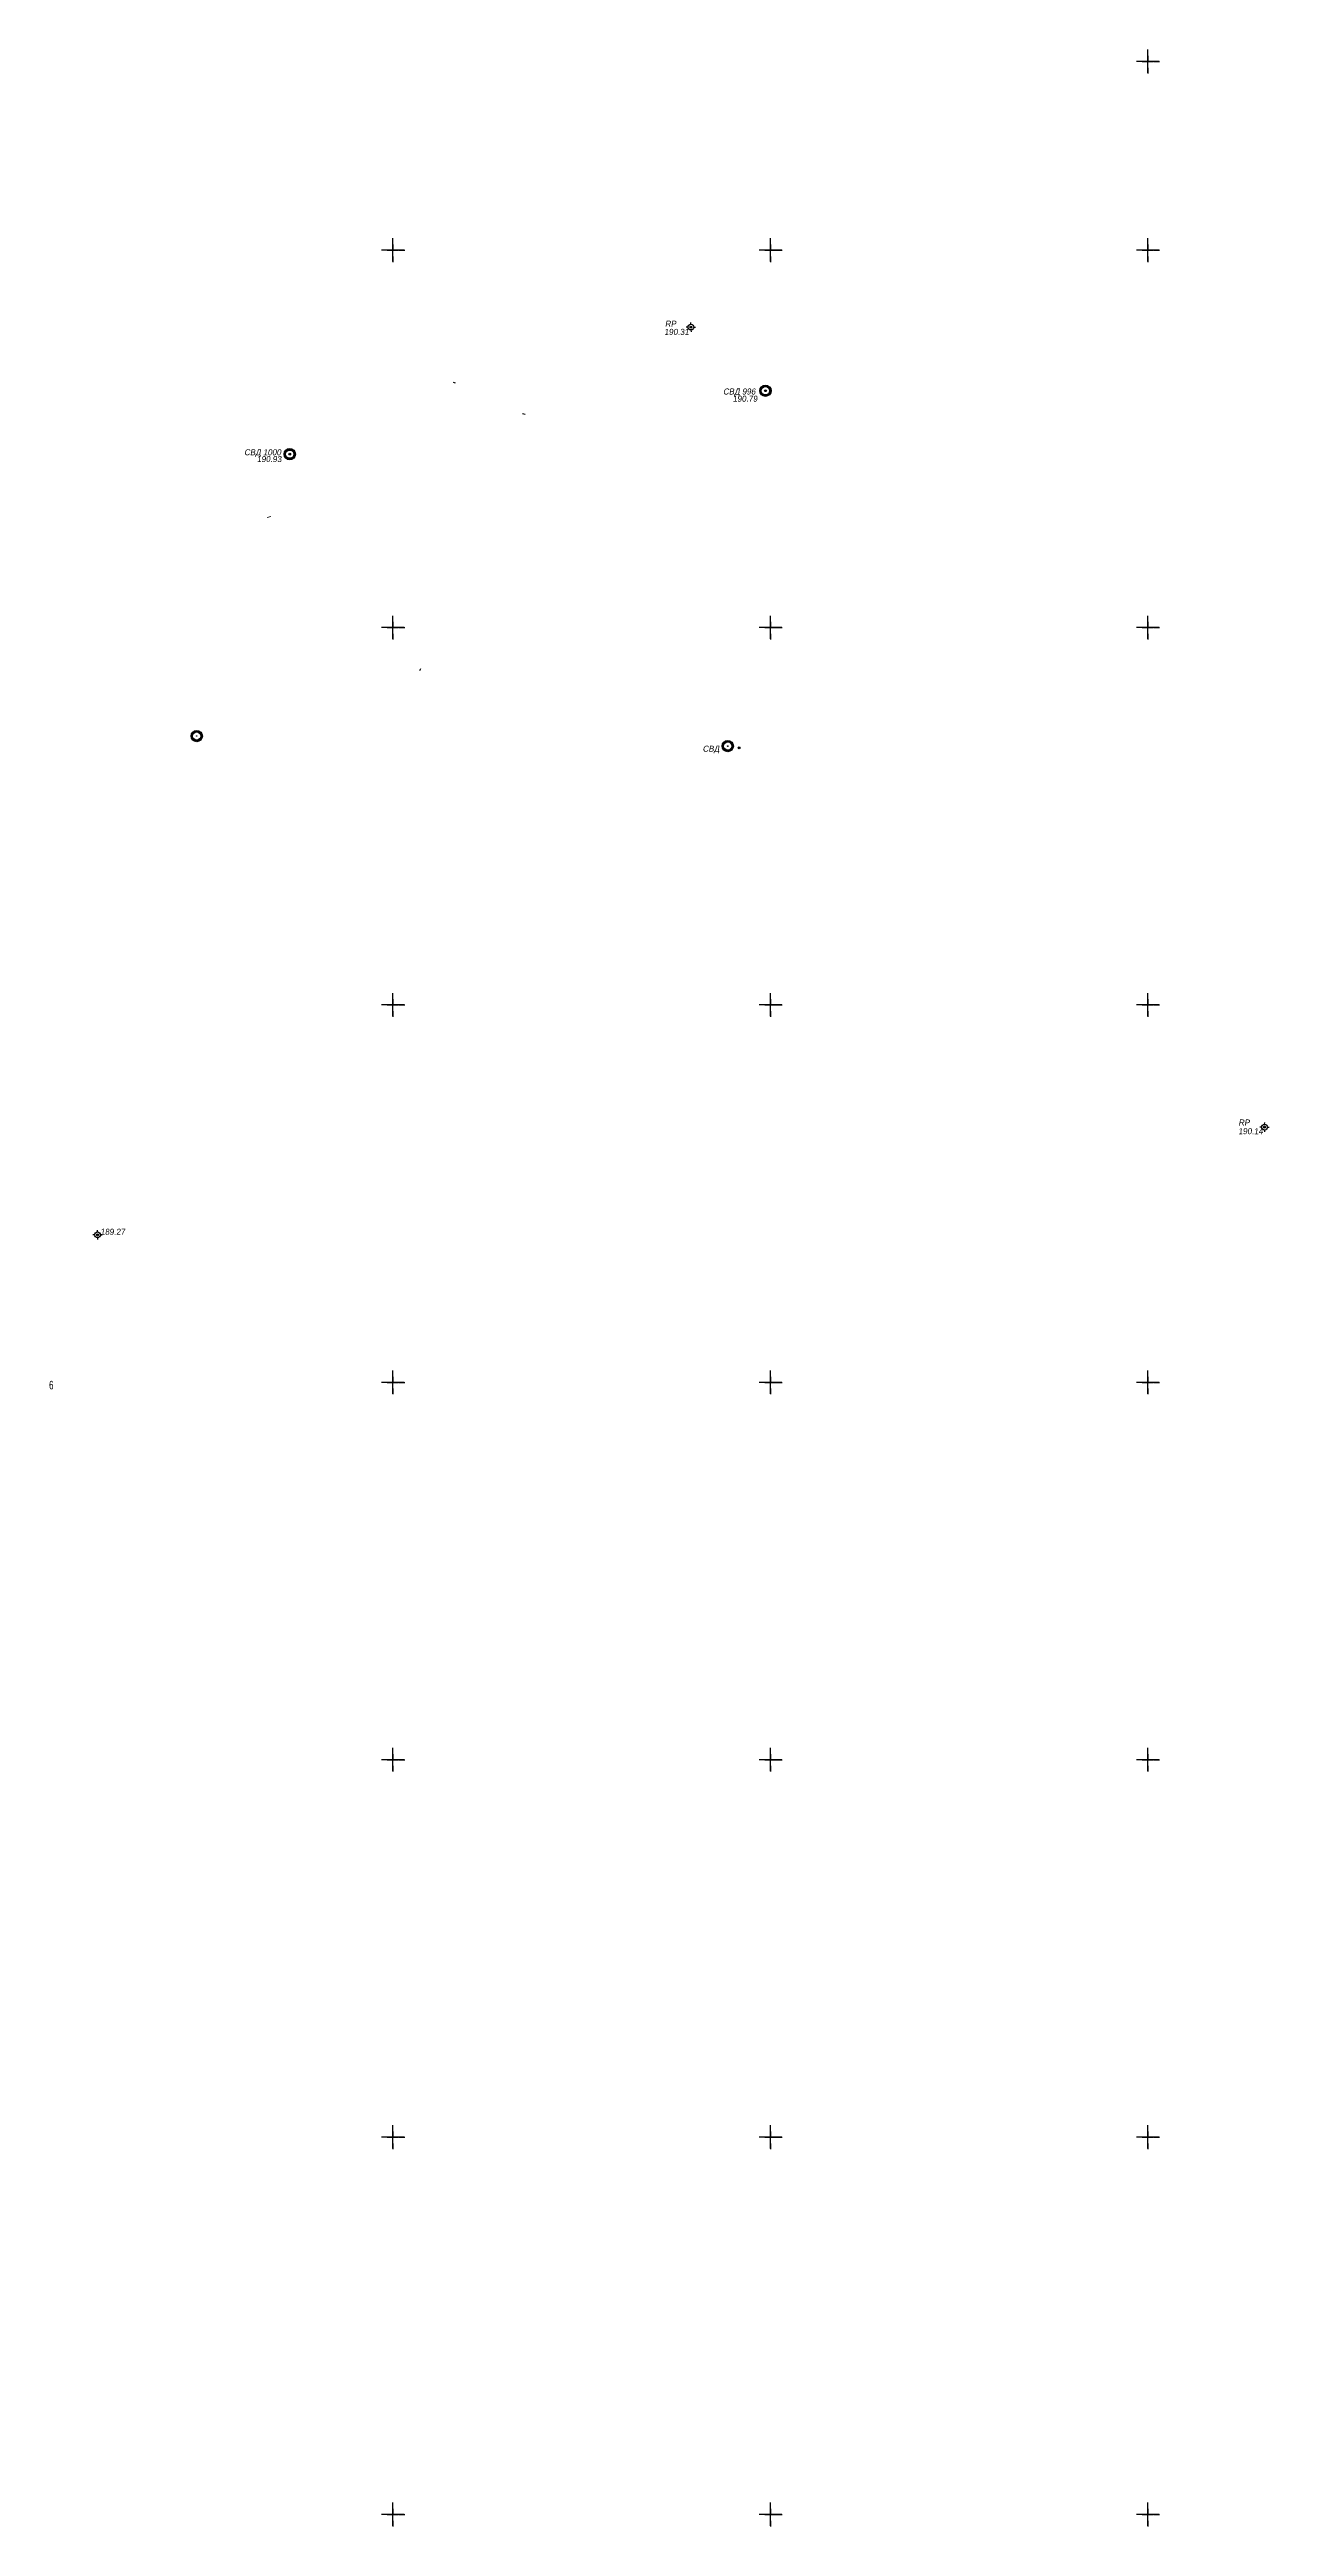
# Model space of a CAD drawing. Header units: millimetres. Extents: x 3232994 to 6468300, y 5635141 to 11269398.
# Drawn here: x 3234018 to 3234664, y 5635194 to 5636506 of the extents above; entities that cross this region are included whole.
import ezdxf
from ezdxf.enums import TextEntityAlignment as Align

# ---------------------------------------------------------------- set-up
doc = ezdxf.new("R2010")
doc.units = ezdxf.units.MM
doc.header["$LTSCALE"] = 2
doc.header["$PDMODE"] = 32
doc.header["$PDSIZE"] = 0.3
doc.linetypes.add('DASHED2', pattern=[9.525, 6.35, -3.175])
for name, color, linetype in [('POINT_OBJ', 7, 'Continuous'), ('ВЫСОТЫ', 7, 'Continuous'), ('ИМЕНА', 7, 'Continuous'), ('кресты', 7, 'Continuous'), ('ПИКЕТЫ', 7, 'Continuous'), ('ПРОМЫШЛЕННЫЕ', 7, 'Continuous'), ('ПУНКТЫ', 7, 'Continuous'), ('РЕЛЬЕФ', 7, 'Continuous'), ('ТОКА_СТ', 1, 'Continuous')]:
    doc.layers.add(name, color=color, linetype=linetype)
doc.styles.add('grad', font='grad.shx')
doc.styles.add('universw', font='universw.shx', dxfattribs={"oblique": 10})
doc.styles.add('user', font='symeteo.shx', dxfattribs={"height": 2.5})

# ---------------------------------------------------------------- blocks, each defined once
blk = doc.blocks.new('piket')
at = {"layer": 'ПИКЕТЫ', "linetype": 'Continuous'}
h = blk.add_hatch(color=7, dxfattribs=at)
edge = h.paths.add_edge_path()
edge.add_arc((0, 0), 0.3, 0, 360)
at = {"layer": 'ПИКЕТЫ', "color": 7, "linetype": 'Continuous'}
blk.add_circle((0, 0), 0.3, dxfattribs=at)
at = {"layer": 'ВЫСОТЫ', "style": 'universw', "oblique": 6}
blk.add_attdef('H', (1.88, -0.23), '', height=2, dxfattribs=at)
at = {"layer": 'ИМЕНА', "style": 'universw', "oblique": 10}
blk.add_attdef('NAME', text='', height=2, dxfattribs=at).set_placement((0, 2.37), align=Align.CENTER)
at = {"layer": 'ТОКА_СТ', "style": 'universw', "oblique": 6, "flags": 1}
blk.add_attdef('POINT', text='', height=2, dxfattribs=at).set_placement((0, -2.79), align=Align.CENTER)
blk = doc.blocks.new('89_1')
h = blk.add_hatch(color=256)
h.paths.add_polyline_path([(-1.5, 0, 1), (1.5, 0, 1)])
h.paths.add_polyline_path([(1.1, 0, -1), (-1.1, 0, -1)], flags=16)
h.paths.add_polyline_path([(0.06, 0, -1), (-0.06, 0, -1)], flags=0)
for radius in [1.5, 1.1, 0.0622]:
    blk.add_circle((0, 0), radius)
at = {"color": 7, "linetype": 'Continuous', "style": 'user', "flags": 8}
blk.add_attdef('ddddd', (2.53, -1.14), '', height=2.5, dxfattribs=at)
at = {"color": 7, "linetype": 'Continuous', "style": 'grad', "oblique": 10, "width": 0.7}
for tag, p in [('P37', (6.48, 0.16)), ('P4', (6.45, -2.94))]:
    blk.add_attdef(tag, text='', height=2.5, dxfattribs=at).set_placement(p, align=Align.CENTER)
blk = doc.blocks.new('5_1')
at = {"linetype": 'Continuous'}
h = blk.add_hatch(color=7, dxfattribs=at)
edge = h.paths.add_edge_path()
edge.add_arc((0, 0), 0.0588, 0, 360)
at = {"color": 7, "linetype": 'Continuous'}
for p, q in [((-0.75, 0), (-1.25, 0)), ((0, 0.75), (0, 1.25)), ((0.75, 0), (1.25, 0)), ((0, -0.75), (0, -1.25))]:
    blk.add_line(p, q, dxfattribs=at)
for radius in [0.75, 0.0588]:
    blk.add_circle((0, 0), radius, dxfattribs=at)
at = {"color": 7, "linetype": 'Continuous', "style": 'grad', "oblique": 10, "width": 0.7}
blk.add_attdef('P37', text='', height=2.5, dxfattribs=at).set_placement((-2, 0), align=Align.MIDDLE_RIGHT)
at = {"color": 7, "linetype": 'Continuous', "style": 'user', "flags": 8}
blk.add_attdef('ddddd', text='', height=2.5, dxfattribs=at).set_placement((2, 0), align=Align.MIDDLE_LEFT)
at = {"color": 7, "linetype": 'Continuous', "style": 'grad', "oblique": 10, "width": 0.7}
blk.add_attdef('P4', (2, 0.7), '', height=2.5, dxfattribs=at)
blk.add_attdef('P69', text='', height=2.5, dxfattribs=at).set_placement((2, -0.7), align=Align.TOP_LEFT)

msp = doc.modelspace()

# ---------------------------------------------------------------- linework, layer by layer
at = {"layer": 'POINT_OBJ', "color": 7, "linetype": 'Continuous'}
for p in [(3234357.9, 5636359.2, 190.3), (3234397.4, 5636325.5, 190.8), (3234145.3, 5636291.9, 190.9), (3234377.4, 5636137.2, 190.4), (3234661.9, 5635935.2, 190.1)]:
    msp.add_point(p, dxfattribs=at)
at = {"layer": 'кресты'}
for p, q in [((3234600, 5636500), (3234594, 5636500)), ((3234600, 5636500.3), (3234600, 5636506.3)), ((3234606, 5636500), (3234600, 5636500)), ((3234600, 5636494), (3234600, 5636500)), ((3234200, 5636400.3), (3234200, 5636406.3)), ((3234400, 5636400.3), (3234400, 5636406.3)), ((3234600, 5636400.3), (3234600, 5636406.3)), ((3234200, 5636400), (3234194, 5636400)), ((3234206, 5636400), (3234200, 5636400)), ((3234200, 5636394), (3234200, 5636400)), ((3234400, 5636400), (3234394, 5636400)), ((3234406, 5636400), (3234400, 5636400)), ((3234400, 5636394), (3234400, 5636400)), ((3234600, 5636400), (3234594, 5636400)), ((3234606, 5636400), (3234600, 5636400)), ((3234600, 5636394), (3234600, 5636400)), ((3234200, 5636200), (3234194, 5636200)), ((3234200, 5636200.3), (3234200, 5636206.3)), ((3234206, 5636200), (3234200, 5636200)), ((3234200, 5636194), (3234200, 5636200)), ((3234400, 5636200), (3234394, 5636200)), ((3234400, 5636200.3), (3234400, 5636206.3)), ((3234406, 5636200), (3234400, 5636200)), ((3234400, 5636194), (3234400, 5636200)), ((3234600, 5636200), (3234594, 5636200)), ((3234600, 5636200.3), (3234600, 5636206.3)), ((3234606, 5636200), (3234600, 5636200)), ((3234600, 5636194), (3234600, 5636200)), ((3234200, 5636000), (3234194, 5636000)), ((3234200, 5636000.3), (3234200, 5636006.3)), ((3234206, 5636000), (3234200, 5636000)), ((3234200, 5635994), (3234200, 5636000)), ((3234400, 5636000), (3234394, 5636000)), ((3234400, 5636000.3), (3234400, 5636006.3)), ((3234406, 5636000), (3234400, 5636000)), ((3234400, 5635994), (3234400, 5636000)), ((3234600, 5636000), (3234594, 5636000)), ((3234600, 5636000.3), (3234600, 5636006.3)), ((3234606, 5636000), (3234600, 5636000)), ((3234600, 5635994), (3234600, 5636000)), ((3234200, 5635800.3), (3234200, 5635806.3)), ((3234400, 5635800.3), (3234400, 5635806.3)), ((3234600, 5635800.3), (3234600, 5635806.3)), ((3234200, 5635800), (3234194, 5635800)), ((3234206, 5635800), (3234200, 5635800)), ((3234200, 5635794), (3234200, 5635800)), ((3234400, 5635800), (3234394, 5635800)), ((3234406, 5635800), (3234400, 5635800)), ((3234400, 5635794), (3234400, 5635800)), ((3234600, 5635800), (3234594, 5635800)), ((3234606, 5635800), (3234600, 5635800)), ((3234600, 5635794), (3234600, 5635800)), ((3234200, 5635600.3), (3234200, 5635606.3)), ((3234400, 5635600.3), (3234400, 5635606.3)), ((3234600, 5635600.3), (3234600, 5635606.3)), ((3234200, 5635600), (3234194, 5635600)), ((3234206, 5635600), (3234200, 5635600)), ((3234200, 5635594), (3234200, 5635600)), ((3234400, 5635600), (3234394, 5635600)), ((3234406, 5635600), (3234400, 5635600)), ((3234400, 5635594), (3234400, 5635600)), ((3234600, 5635600), (3234594, 5635600)), ((3234606, 5635600), (3234600, 5635600)), ((3234600, 5635594), (3234600, 5635600)), ((3234200, 5635400), (3234194, 5635400)), ((3234200, 5635400.3), (3234200, 5635406.3)), ((3234206, 5635400), (3234200, 5635400)), ((3234200, 5635394), (3234200, 5635400)), ((3234400, 5635400), (3234394, 5635400)), ((3234400, 5635400.3), (3234400, 5635406.3)), ((3234406, 5635400), (3234400, 5635400)), ((3234400, 5635394), (3234400, 5635400)), ((3234600, 5635400), (3234594, 5635400)), ((3234600, 5635400.3), (3234600, 5635406.3)), ((3234606, 5635400), (3234600, 5635400)), ((3234600, 5635394), (3234600, 5635400)), ((3234200, 5635200), (3234194, 5635200)), ((3234200, 5635200.3), (3234200, 5635206.3)), ((3234206, 5635200), (3234200, 5635200)), ((3234200, 5635194), (3234200, 5635200)), ((3234400, 5635200), (3234394, 5635200)), ((3234400, 5635200.3), (3234400, 5635206.3)), ((3234406, 5635200), (3234400, 5635200)), ((3234400, 5635194), (3234400, 5635200)), ((3234600, 5635200), (3234594, 5635200)), ((3234600, 5635200.3), (3234600, 5635206.3)), ((3234606, 5635200), (3234600, 5635200)), ((3234600, 5635194), (3234600, 5635200))]:
    msp.add_line(p, q, dxfattribs=at)
at = {"layer": 'кресты', "color": 7, "linetype": 'Continuous'}
for p, q in [((3234597, 5636500), (3234603, 5636500)), ((3234597, 5636500), (3234600, 5636500)), ((3234600, 5636497), (3234600, 5636503)), ((3234600, 5636503), (3234600, 5636500)), ((3234603.3, 5636500), (3234606.3, 5636500)), ((3234600, 5636496.7), (3234600, 5636493.7)), ((3234197, 5636400), (3234203, 5636400)), ((3234197, 5636400), (3234203, 5636400)), ((3234197, 5636400), (3234200, 5636400)), ((3234200, 5636397), (3234200, 5636403)), ((3234200, 5636397), (3234200, 5636403)), ((3234200, 5636403), (3234200, 5636400)), ((3234200, 5636396.7), (3234200, 5636393.7)), ((3234203.3, 5636400), (3234206.3, 5636400)), ((3234397, 5636400), (3234403, 5636400)), ((3234397, 5636400), (3234403, 5636400)), ((3234397, 5636400), (3234400, 5636400)), ((3234400, 5636397), (3234400, 5636403)), ((3234400, 5636397), (3234400, 5636403)), ((3234400, 5636403), (3234400, 5636400)), ((3234400, 5636396.7), (3234400, 5636393.7)), ((3234403.3, 5636400), (3234406.3, 5636400)), ((3234597, 5636400), (3234603, 5636400)), ((3234597, 5636400), (3234600, 5636400)), ((3234600, 5636397), (3234600, 5636403)), ((3234600, 5636403), (3234600, 5636400)), ((3234600, 5636396.7), (3234600, 5636393.7)), ((3234603.3, 5636400), (3234606.3, 5636400)), ((3234197, 5636200), (3234203, 5636200)), ((3234197, 5636200), (3234203, 5636200)), ((3234197, 5636200), (3234200, 5636200)), ((3234200, 5636197), (3234200, 5636203)), ((3234200, 5636197), (3234200, 5636203)), ((3234200, 5636203), (3234200, 5636200)), ((3234200, 5636196.7), (3234200, 5636193.7)), ((3234203.3, 5636200), (3234206.3, 5636200)), ((3234397, 5636200), (3234403, 5636200)), ((3234397, 5636200), (3234403, 5636200)), ((3234397, 5636200), (3234400, 5636200)), ((3234400, 5636197), (3234400, 5636203)), ((3234400, 5636197), (3234400, 5636203)), ((3234400, 5636203), (3234400, 5636200)), ((3234400, 5636196.7), (3234400, 5636193.7)), ((3234403.3, 5636200), (3234406.3, 5636200)), ((3234597, 5636200), (3234603, 5636200)), ((3234597, 5636200), (3234600, 5636200)), ((3234600, 5636197), (3234600, 5636203)), ((3234600, 5636203), (3234600, 5636200)), ((3234600, 5636196.7), (3234600, 5636193.7)), ((3234603.3, 5636200), (3234606.3, 5636200)), ((3234197, 5636000), (3234203, 5636000)), ((3234197, 5636000), (3234203, 5636000)), ((3234197, 5636000), (3234200, 5636000)), ((3234200, 5635997), (3234200, 5636003)), ((3234200, 5635997), (3234200, 5636003)), ((3234200, 5636003), (3234200, 5636000)), ((3234203.3, 5636000), (3234206.3, 5636000)), ((3234397, 5636000), (3234403, 5636000)), ((3234397, 5636000), (3234403, 5636000)), ((3234397, 5636000), (3234400, 5636000)), ((3234400, 5635997), (3234400, 5636003)), ((3234400, 5635997), (3234400, 5636003)), ((3234400, 5636003), (3234400, 5636000)), ((3234403.3, 5636000), (3234406.3, 5636000)), ((3234597, 5636000), (3234603, 5636000)), ((3234597, 5636000), (3234600, 5636000)), ((3234600, 5635997), (3234600, 5636003)), ((3234600, 5636003), (3234600, 5636000)), ((3234603.3, 5636000), (3234606.3, 5636000)), ((3234200, 5635996.7), (3234200, 5635993.7)), ((3234400, 5635996.7), (3234400, 5635993.7)), ((3234600, 5635996.7), (3234600, 5635993.7)), ((3234200, 5635797), (3234200, 5635803)), ((3234200, 5635797), (3234200, 5635803)), ((3234200, 5635803), (3234200, 5635800)), ((3234400, 5635797), (3234400, 5635803)), ((3234400, 5635797), (3234400, 5635803)), ((3234400, 5635803), (3234400, 5635800)), ((3234600, 5635797), (3234600, 5635803)), ((3234600, 5635803), (3234600, 5635800)), ((3234197, 5635800), (3234203, 5635800)), ((3234197, 5635800), (3234203, 5635800)), ((3234197, 5635800), (3234200, 5635800)), ((3234200, 5635796.7), (3234200, 5635793.7)), ((3234203.3, 5635800), (3234206.3, 5635800)), ((3234397, 5635800), (3234403, 5635800)), ((3234397, 5635800), (3234403, 5635800)), ((3234397, 5635800), (3234400, 5635800)), ((3234400, 5635796.7), (3234400, 5635793.7)), ((3234403.3, 5635800), (3234406.3, 5635800)), ((3234597, 5635800), (3234603, 5635800)), ((3234597, 5635800), (3234600, 5635800)), ((3234600, 5635796.7), (3234600, 5635793.7)), ((3234603.3, 5635800), (3234606.3, 5635800)), ((3234197, 5635600), (3234203, 5635600)), ((3234197, 5635600), (3234203, 5635600)), ((3234197, 5635600), (3234200, 5635600)), ((3234200, 5635597), (3234200, 5635603)), ((3234200, 5635597), (3234200, 5635603)), ((3234200, 5635603), (3234200, 5635600)), ((3234200, 5635596.7), (3234200, 5635593.7)), ((3234203.3, 5635600), (3234206.3, 5635600)), ((3234397, 5635600), (3234403, 5635600)), ((3234397, 5635600), (3234403, 5635600)), ((3234397, 5635600), (3234400, 5635600)), ((3234400, 5635597), (3234400, 5635603)), ((3234400, 5635597), (3234400, 5635603)), ((3234400, 5635603), (3234400, 5635600)), ((3234400, 5635596.7), (3234400, 5635593.7)), ((3234403.3, 5635600), (3234406.3, 5635600)), ((3234597, 5635600), (3234603, 5635600)), ((3234597, 5635600), (3234600, 5635600)), ((3234600, 5635597), (3234600, 5635603)), ((3234600, 5635603), (3234600, 5635600)), ((3234600, 5635596.7), (3234600, 5635593.7)), ((3234603.3, 5635600), (3234606.3, 5635600)), ((3234197, 5635400), (3234203, 5635400)), ((3234197, 5635400), (3234203, 5635400)), ((3234197, 5635400), (3234200, 5635400)), ((3234200, 5635397), (3234200, 5635403)), ((3234200, 5635397), (3234200, 5635403)), ((3234200, 5635403), (3234200, 5635400)), ((3234200, 5635396.7), (3234200, 5635393.7)), ((3234203.3, 5635400), (3234206.3, 5635400)), ((3234397, 5635400), (3234403, 5635400)), ((3234397, 5635400), (3234403, 5635400)), ((3234397, 5635400), (3234400, 5635400)), ((3234400, 5635397), (3234400, 5635403)), ((3234400, 5635397), (3234400, 5635403)), ((3234400, 5635403), (3234400, 5635400)), ((3234400, 5635396.7), (3234400, 5635393.7)), ((3234403.3, 5635400), (3234406.3, 5635400)), ((3234597, 5635400), (3234603, 5635400)), ((3234597, 5635400), (3234600, 5635400)), ((3234600, 5635397), (3234600, 5635403)), ((3234600, 5635403), (3234600, 5635400)), ((3234600, 5635396.7), (3234600, 5635393.7)), ((3234603.3, 5635400), (3234606.3, 5635400)), ((3234197, 5635200), (3234203, 5635200)), ((3234197, 5635200), (3234203, 5635200)), ((3234197, 5635200), (3234200, 5635200)), ((3234200, 5635197), (3234200, 5635203)), ((3234200, 5635197), (3234200, 5635203)), ((3234200, 5635203), (3234200, 5635200)), ((3234203.3, 5635200), (3234206.3, 5635200)), ((3234397, 5635200), (3234403, 5635200)), ((3234397, 5635200), (3234403, 5635200)), ((3234397, 5635200), (3234400, 5635200)), ((3234400, 5635197), (3234400, 5635203)), ((3234400, 5635197), (3234400, 5635203)), ((3234400, 5635203), (3234400, 5635200)), ((3234403.3, 5635200), (3234406.3, 5635200)), ((3234597, 5635200), (3234603, 5635200)), ((3234597, 5635200), (3234600, 5635200)), ((3234600, 5635197), (3234600, 5635203)), ((3234600, 5635203), (3234600, 5635200)), ((3234603.3, 5635200), (3234606.3, 5635200)), ((3234200, 5635196.7), (3234200, 5635193.7)), ((3234400, 5635196.7), (3234400, 5635193.7)), ((3234600, 5635196.7), (3234600, 5635193.7))]:
    msp.add_line(p, q, dxfattribs=at)
msp.add_lwpolyline([(3234214.6, 5636178.2), (3234214, 5636177.1)], dxfattribs=at)
at = {"layer": 'кресты', "color": 7, "linetype": 'DASHED2', "lineweight": 20}
msp.add_point((3234043.4, 5635878.3, 189.3), dxfattribs=at)
at = {"layer": 'РЕЛЬЕФ', "color": 34, "linetype": 'Continuous'}
for points in [[(3234233.2, 5636329.5), (3234232.1, 5636329.9)], [(3234268.7, 5636313.5), (3234270, 5636313.1)]]:
    msp.add_lwpolyline(points, dxfattribs=at)
at = {"layer": 'РЕЛЬЕФ', "color": 34, "linetype": 'Continuous', "lineweight": 13}
msp.add_lwpolyline([(3234133.4, 5636258.4), (3234135.2, 5636258.9), (3234135.2, 5636258.9)], dxfattribs=at)

# ---------------------------------------------------------------- block references
at = {"layer": 'ПИКЕТЫ', "color": 4}
ref = msp.add_blockref('piket', (3234357.9, 5636359.2, 190.3), dxfattribs=dict(at, xscale=1.6, yscale=1.6, zscale=1.6))
ref.add_attrib('H', '190.31', (3234343.8, 5636355.1, -114.2), dxfattribs={"layer": 'ВЫСОТЫ', "height": 3.2, "style": 'universw', "oblique": 6})
ref.add_attrib('NAME', 'RP', dxfattribs={"layer": 'ИМЕНА', "height": 3.2, "style": 'universw', "oblique": 10}).set_placement((3234347.1, 5636359.4, 190.3), align=Align.CENTER)
ref = msp.add_blockref('piket', (3234397.4, 5636325.5, 190.8), dxfattribs=dict(at, xscale=1.6, yscale=1.6, zscale=1.6))
ref.add_attrib('H', '190.79', (3234380.1, 5636319.7, -114.5), dxfattribs={"layer": 'ВЫСОТЫ', "height": 3.2, "style": 'universw', "oblique": 6})
ref.add_attrib('NAME', 'СВД 996', dxfattribs={"layer": 'ИМЕНА', "height": 3.2, "style": 'universw', "oblique": 10}).set_placement((3234383.5, 5636323.5, 190.8), align=Align.CENTER)
ref = msp.add_blockref('piket', (3234145.3, 5636291.9, 190.9), dxfattribs=dict(at, xscale=1.6, yscale=1.6, zscale=1.6))
ref.add_attrib('H', '190.93', (3234127.9, 5636287.7, -114.6), dxfattribs={"layer": 'ВЫСОТЫ', "height": 3.2, "style": 'universw', "oblique": 6})
ref.add_attrib('NAME', 'СВД 1000', dxfattribs={"layer": 'ИМЕНА', "height": 3.2, "style": 'universw', "oblique": 10}).set_placement((3234130.9, 5636291.3, 190.9), align=Align.CENTER)
ref = msp.add_blockref('piket', (3234383.4, 5636136.3, 190), dxfattribs=dict(at, xscale=1.6, yscale=1.6, zscale=1.6))
ref.add_attrib('NAME', 'СВД ', dxfattribs={"layer": 'ИМЕНА', "height": 3.2, "style": 'universw', "oblique": 10}).set_placement((3234369.1, 5636134.2, 190), align=Align.CENTER)
ref = msp.add_blockref('piket', (3234661.9, 5635935.2, 190.1), dxfattribs=dict(at, xscale=1.6, yscale=1.6, zscale=1.6))
ref.add_attrib('H', '190.14', (3234648, 5635931.5, -114.1), dxfattribs={"layer": 'ВЫСОТЫ', "height": 3.2, "style": 'universw', "oblique": 6})
ref.add_attrib('NAME', 'RP', dxfattribs={"layer": 'ИМЕНА', "height": 3.2, "style": 'universw', "oblique": 10}).set_placement((3234651, 5635936.1, 190.1), align=Align.CENTER)
ref = msp.add_blockref('piket', (3234043.4, 5635878.2, 189.3), dxfattribs=dict(at, xscale=1.6, yscale=1.6, zscale=1.6))
ref.add_attrib('H', '189.27', (3234045, 5635878.2, -113.6), dxfattribs={"layer": 'ВЫСОТЫ', "height": 3.2, "style": 'universw', "oblique": 6})
ref = msp.add_blockref('piket', (3234043.4, 5635878.2, 189.3), dxfattribs=dict(at, xscale=1.6, yscale=1.6, zscale=1.6))
ref.add_attrib('H', '189.27', (3234045, 5635878.2, -113.6), dxfattribs={"layer": 'ВЫСОТЫ', "height": 3.2, "style": 'universw', "oblique": 6})
ref = msp.add_blockref('piket', (3234043.4, 5635878.2, 189.3), dxfattribs=dict(at, xscale=1.6, yscale=1.6, zscale=1.6))
ref.add_attrib('H', '189.27', (3234045, 5635878.2, -113.6), dxfattribs={"layer": 'ВЫСОТЫ', "height": 3.2, "style": 'universw', "oblique": 6})
at = {"layer": 'ПРОМЫШЛЕННЫЕ', "color": 7, "linetype": 'Continuous', "xscale": 2, "yscale": 2, "zscale": 2}
for p, rotation in [((3234397.4, 5636325.5), 11.51308921824984), ((3234145.3, 5636291.9), 359.9224657084385), ((3234096, 5636142.5), 359.9224657084385), ((3234377.4, 5636137.2), 337.164673084116)]:
    msp.add_blockref('89_1', p, dxfattribs=dict(at, rotation=rotation))
at = {"layer": 'ПУНКТЫ', "color": 7, "linetype": 'Continuous', "xscale": 2, "yscale": 2, "zscale": 2}
for p, rotation in [((3234357.9, 5636359.2), 0.982932777762484), ((3234661.9, 5635935.2), 358.7693478158524), ((3234043.4, 5635878.2, 189.3), 0.982932777762484)]:
    msp.add_blockref('5_1', p, dxfattribs=dict(at, rotation=rotation))

# ---------------------------------------------------------------- texts
at = {"layer": 'ИМЕНА', "color": 0, "style": 'grad', "width": 0.7}
msp.add_attdef('6', text='', height=4.5, dxfattribs=at).set_placement((3234020.1, 5635796.3), align=Align.RIGHT)

doc.saveas('drawing.dxf')
